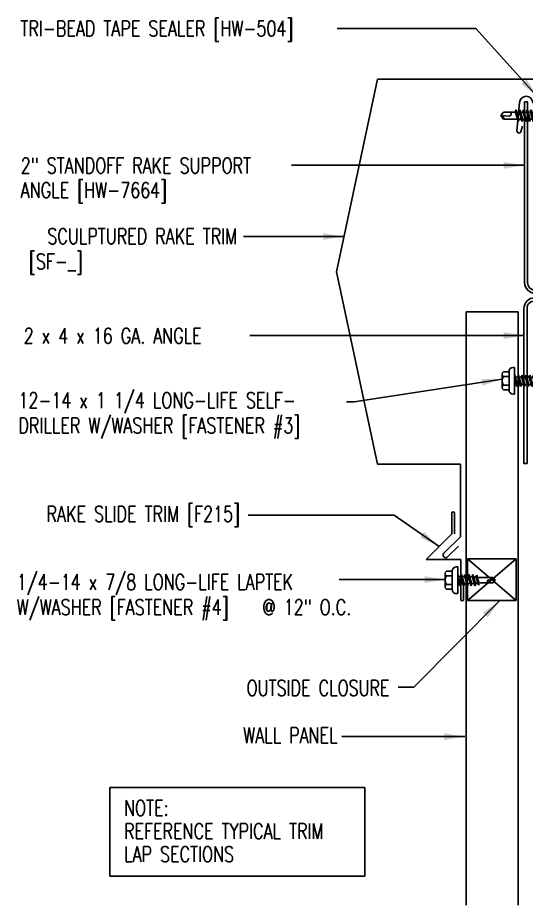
# Model space of a CAD drawing. Extents: x 8.7 to 38.5, y 12.5 to 40.1.
# Drawn here: x 8.67 to 20.93, y 12.54 to 33.96 of the extents above; entities that cross this region are included whole.
import ezdxf
from ezdxf.enums import TextEntityAlignment as Align

# ---------------------------------------------------------------- set-up
doc = ezdxf.new("R2010")
doc.units = 0
doc.header["$LTSCALE"] = 4
doc.header["$MEASUREMENT"] = 0
doc.layers.get('0').update_dxf_attribs({"linetype": 'CONTINUOUS'})
for name, color, linetype in [('CLO', 3, 'CONTINUOUS'), ('DIM', 2, 'CONTINUOUS'), ('FASTENER', 9, 'CONTINUOUS'), ('PANEL', 11, 'CONTINUOUS'), ('STLA', 10, 'CONTINUOUS'), ('TEXT', 2, 'CONTINUOUS'), ('TRIM', 6, 'CONTINUOUS')]:
    doc.layers.add(name, color=color, linetype=linetype)
doc.styles.add('TEXT1', font='ROMANS.shx', dxfattribs={"width": 0.75, "height": 0.375})
doc.dimstyles.new('DETAIL$7', dxfattribs={"dimscale": 4, "dimtxt": 0.09375, "dimasz": 0.125, "dimexe": 0.0625, "dimexo": 0.125, "dimgap": 0.0625, "dimtad": 1, "dimdec": 4, "dimzin": 3, "dimdsep": 46, "dimlunit": 4, "dimtxsty": 'TEXT1', "dimblk": 'ARCHTICK', "dimcen": 0.0625, "dimclrd": 7, "dimclre": 7, "dimclrt": 2, "dimadec": 0, "dimazin": 0, "dimtfac": 0.59375, "dimtdec": 4, "dimtmove": 2, "dimatfit": 3, "dimfxl": 0, "dimfrac": 2, "dimtolj": 1, "dimtzin": 3, "dimarcsym": 0})

# ---------------------------------------------------------------- blocks, each defined once
blk = doc.blocks.new('MB_DW4')
at = {"layer": 'FASTENER'}
for p, q in [((-0.217, 0.305), (-0.217, 0.171)), ((-0.163, 0.337), (0.159, 0.337)), ((-0.108, 0.305), (-0.108, 0.171)), ((0.105, 0.305), (0.105, 0.171)), ((0.214, 0.305), (0.214, 0.171)), ((-0.326, 0.071), (-0.326, 0.037)), ((-0.326, 0.037), (0.322, 0.037)), ((-0.226, 0.171), (0.214, 0.171)), ((-0.141, -0.014), (0.037, 0.037)), ((-0.105, -0.034), (0.137, 0.035)), ((-0.088, 0.037), (-0.088, 0.001)), ((-0.088, 0.037), (0.085, 0.037)), ((0.085, 0.037), (0.134, 0.037)), ((0.085, 0.02), (0.085, -0.041)), ((0.137, 0.035), (0.134, 0.037)), ((0.322, 0.071), (0.322, 0.037)), ((-0.105, -0.034), (-0.141, -0.014)), ((-0.141, -0.105), (0.102, -0.036)), ((-0.105, -0.125), (-0.141, -0.105)), ((-0.141, -0.196), (0.102, -0.127)), ((-0.105, -0.216), (-0.141, -0.196)), ((-0.105, -0.125), (0.137, -0.056)), ((-0.105, -0.216), (0.137, -0.147)), ((-0.088, -0.029), (-0.088, -0.09)), ((-0.088, -0.12), (-0.088, -0.181)), ((-0.084, -0.27), (-0.088, -0.211)), ((0.084, -0.223), (0.085, -0.211)), ((0.085, -0.071), (0.085, -0.131)), ((0.085, -0.162), (0.085, -0.211)), ((0.137, -0.056), (0.102, -0.036)), ((0.137, -0.147), (0.102, -0.127)), ((-0.141, -0.287), (0.102, -0.217)), ((-0.105, -0.307), (-0.141, -0.287)), ((-0.141, -0.378), (0.102, -0.308)), ((-0.105, -0.398), (-0.141, -0.378)), ((-0.122, -0.463), (0.089, -0.403)), ((-0.105, -0.307), (0.137, -0.238)), ((-0.105, -0.398), (0.137, -0.328)), ((-0.086, -0.483), (0.124, -0.423)), ((-0.078, -0.36), (-0.082, -0.3)), ((-0.071, -0.449), (-0.075, -0.389)), ((0.071, -0.408), (0.075, -0.346)), ((0.077, -0.315), (0.082, -0.253)), ((0.124, -0.423), (0.089, -0.403)), ((0.137, -0.238), (0.102, -0.217)), ((0.137, -0.328), (0.102, -0.308)), ((-0.086, -0.483), (-0.122, -0.463)), ((-0.066, -0.516), (-0.069, -0.478)), ((-0.066, -0.516), (-0.066, -0.82)), ((0.063, -0.515), (0.068, -0.439)), ((0.063, -0.516), (0.063, -0.82)), ((-0.002, -0.866), (-0.066, -0.82)), ((-0.003, -0.854), (0.009, -0.714)), ((-0.002, -0.866), (0.063, -0.82))]:
    blk.add_line(p, q, dxfattribs=at)
for centre, radius, start, end in [((-0.163, 0.274), 0.0628, 29.8754, 150.1246), ((-0.002, 0.141), 0.196, 56.9974, 123.0026), ((0.159, 0.274), 0.0628, 29.8754, 150.1246), ((-0.226, 0.071), 0.1, 90, 180), ((0.222, 0.071), 0.1, 0, 90), ((0.073, -0.516), 0.01, 175.9484, 180), ((-0.036, -0.723), 0.0461, 11.1445, 130.906), ((0.039, -0.855), 0.0422, 55.4585, 194.8454)]:
    blk.add_arc(centre, radius, start, end, dxfattribs=at)
blk = doc.blocks.new('FD-F4')
at = {"layer": 'TEXT', "style": 'TEXT1', "width": 0.75}
for s, p in [('1/4-14 x 7/8 LONG-LIFE LAPTEK', (0.0047, -0.0408)), ('W/WASHER [FASTENER #4]', (0.0047, -0.1926))]:
    blk.add_text(s, height=0.09375, dxfattribs=at).set_placement(p)
blk.add_attdef('(QUANTITY)', (1.4847, -0.1926), '', height=0.0938, dxfattribs=at)
blk = doc.blocks.new('MB_DW3')
at = {"layer": 'FASTENER'}
for p, q in [((-0.215, 0.305), (-0.215, 0.171)), ((-0.161, 0.337), (0.161, 0.337)), ((-0.107, 0.305), (-0.107, 0.171)), ((0.107, 0.305), (0.107, 0.171)), ((0.215, 0.305), (0.215, 0.171)), ((-0.324, 0.071), (-0.324, 0.037)), ((-0.324, 0.037), (0.324, 0.037)), ((-0.224, 0.171), (0.215, 0.171)), ((-0.139, -0.016), (0.046, 0.037)), ((-0.104, -0.036), (0.139, 0.033)), ((-0.086, 0.037), (0.086, 0.037)), ((-0.086, 0.037), (-0.086, -0.001)), ((0.086, 0.037), (0.133, 0.037)), ((0.086, 0.018), (0.086, -0.042)), ((0.139, 0.033), (0.133, 0.037)), ((0.324, 0.071), (0.324, 0.037)), ((-0.104, -0.036), (-0.139, -0.016)), ((-0.139, -0.107), (0.104, -0.038)), ((-0.104, -0.127), (-0.139, -0.107)), ((-0.139, -0.198), (0.104, -0.128)), ((-0.104, -0.218), (-0.139, -0.198)), ((-0.104, -0.127), (0.139, -0.058)), ((-0.104, -0.218), (0.139, -0.149)), ((-0.086, -0.031), (-0.086, -0.092)), ((-0.086, -0.122), (-0.086, -0.183)), ((-0.086, -0.213), (-0.086, -0.274)), ((0.086, -0.073), (0.086, -0.133)), ((0.086, -0.164), (0.086, -0.224)), ((0.139, -0.058), (0.104, -0.038)), ((0.139, -0.149), (0.104, -0.128)), ((-0.139, -0.289), (0.104, -0.219)), ((-0.104, -0.309), (-0.139, -0.289)), ((-0.139, -0.38), (0.104, -0.31)), ((-0.104, -0.4), (-0.139, -0.38)), ((-0.139, -0.47), (0.104, -0.401)), ((-0.104, -0.309), (0.139, -0.239)), ((-0.104, -0.4), (0.139, -0.33)), ((-0.104, -0.491), (0.139, -0.421)), ((-0.086, -0.304), (-0.086, -0.364)), ((-0.086, -0.395), (-0.086, -0.455)), ((0.086, -0.255), (0.086, -0.315)), ((0.086, -0.345), (0.086, -0.406)), ((0.139, -0.239), (0.104, -0.219)), ((0.139, -0.33), (0.104, -0.31)), ((0.139, -0.421), (0.104, -0.401)), ((-0.104, -0.491), (-0.139, -0.47)), ((-0.139, -0.561), (0.104, -0.492)), ((-0.104, -0.581), (-0.139, -0.561)), ((-0.139, -0.652), (0.104, -0.583)), ((-0.104, -0.581), (0.139, -0.512)), ((-0.104, -0.672), (0.139, -0.603)), ((-0.086, -0.486), (-0.086, -0.546)), ((-0.086, -0.577), (-0.086, -0.637)), ((0.086, -0.436), (0.086, -0.497)), ((0.086, -0.527), (0.086, -0.588)), ((0.086, -0.618), (0.086, -0.679)), ((0.139, -0.512), (0.104, -0.492)), ((0.139, -0.603), (0.104, -0.583)), ((-0.104, -0.672), (-0.139, -0.652)), ((-0.139, -0.743), (0.104, -0.674)), ((-0.104, -0.763), (-0.139, -0.743)), ((-0.104, -0.763), (0.139, -0.694)), ((-0.086, -0.667), (-0.086, -0.728)), ((-0.086, -0.758), (-0.086, -1.05)), ((0.086, -0.709), (0.086, -1.05)), ((0.139, -0.694), (0.104, -0.674)), ((0, -1.111), (-0.086, -1.05)), ((-0.002, -1.095), (0.014, -0.909)), ((0, -1.111), (0.086, -1.05))]:
    blk.add_line(p, q, dxfattribs=at)
for centre, radius, start, end in [((-0.161, 0.274), 0.0628, 29.8754, 150.1246), ((0, 0.141), 0.196, 56.9974, 123.0026), ((0.161, 0.274), 0.0628, 29.8754, 150.1246), ((-0.224, 0.071), 0.1, 90, 180), ((0.224, 0.071), 0.1, 0, 90), ((-0.046, -0.921), 0.0615, 11.1445, 130.906), ((0.054, -1.097), 0.0563, 55.4585, 194.8454)]:
    blk.add_arc(centre, radius, start, end, dxfattribs=at)
blk = doc.blocks.new('fz2')
at = {"layer": 'FASTENER'}
for p, q in [((-0.215, 0.305), (-0.215, 0.171)), ((-0.161, 0.337), (0.161, 0.337)), ((-0.107, 0.305), (-0.107, 0.171)), ((0.107, 0.305), (0.107, 0.171)), ((0.215, 0.305), (0.215, 0.171)), ((-0.324, 0.071), (-0.324, 0.037)), ((-0.324, 0.037), (0.324, 0.037)), ((-0.224, 0.171), (0.215, 0.171)), ((-0.139, -0.016), (0.046, 0.037)), ((-0.104, -0.036), (0.139, 0.033)), ((-0.086, 0.037), (0.086, 0.037)), ((-0.086, 0.037), (-0.086, -0.001)), ((0.086, 0.037), (0.133, 0.037)), ((0.086, 0.018), (0.086, -0.042)), ((0.139, 0.033), (0.133, 0.037)), ((0.324, 0.071), (0.324, 0.037)), ((-0.104, -0.036), (-0.139, -0.016)), ((-0.139, -0.107), (0.104, -0.038)), ((-0.104, -0.127), (-0.139, -0.107)), ((-0.139, -0.198), (0.104, -0.128)), ((-0.104, -0.218), (-0.139, -0.198)), ((-0.104, -0.127), (0.139, -0.058)), ((-0.104, -0.218), (0.139, -0.149)), ((-0.086, -0.031), (-0.086, -0.092)), ((-0.086, -0.122), (-0.086, -0.183)), ((-0.086, -0.213), (-0.086, -0.274)), ((0.086, -0.073), (0.086, -0.133)), ((0.086, -0.164), (0.086, -0.224)), ((0.139, -0.058), (0.104, -0.038)), ((0.139, -0.149), (0.104, -0.128)), ((-0.139, -0.289), (0.104, -0.219)), ((-0.104, -0.309), (-0.139, -0.289)), ((-0.139, -0.38), (0.104, -0.31)), ((-0.104, -0.4), (-0.139, -0.38)), ((-0.139, -0.47), (0.104, -0.401)), ((-0.104, -0.309), (0.139, -0.239)), ((-0.104, -0.4), (0.139, -0.33)), ((-0.104, -0.491), (0.139, -0.421)), ((-0.086, -0.304), (-0.086, -0.364)), ((-0.086, -0.395), (-0.086, -0.455)), ((0.086, -0.255), (0.086, -0.315)), ((0.086, -0.345), (0.086, -0.406)), ((0.139, -0.239), (0.104, -0.219)), ((0.139, -0.33), (0.104, -0.31)), ((0.139, -0.421), (0.104, -0.401)), ((-0.104, -0.491), (-0.139, -0.47)), ((-0.139, -0.561), (0.104, -0.492)), ((-0.104, -0.581), (-0.139, -0.561)), ((-0.139, -0.652), (0.104, -0.583)), ((-0.104, -0.581), (0.139, -0.512)), ((-0.104, -0.672), (0.139, -0.603)), ((-0.086, -0.486), (-0.086, -0.546)), ((-0.086, -0.577), (-0.086, -0.637)), ((0.086, -0.436), (0.086, -0.497)), ((0.086, -0.527), (0.086, -0.588)), ((0.086, -0.618), (0.086, -0.679)), ((0.139, -0.512), (0.104, -0.492)), ((0.139, -0.603), (0.104, -0.583)), ((-0.104, -0.672), (-0.139, -0.652)), ((-0.139, -0.743), (0.104, -0.674)), ((-0.104, -0.763), (-0.139, -0.743)), ((-0.104, -0.763), (0.139, -0.694)), ((-0.086, -0.667), (-0.086, -0.728)), ((-0.086, -0.758), (-0.086, -1.05)), ((0.086, -0.709), (0.086, -1.05)), ((0.139, -0.694), (0.104, -0.674)), ((0, -1.111), (-0.086, -1.05)), ((-0.002, -1.095), (0.014, -0.909)), ((0, -1.111), (0.086, -1.05))]:
    blk.add_line(p, q, dxfattribs=at)
for centre, radius, start, end in [((-0.161, 0.274), 0.0628, 29.8754, 150.1246), ((0, 0.141), 0.196, 56.9974, 123.0026), ((0.161, 0.274), 0.0628, 29.8754, 150.1246), ((-0.224, 0.071), 0.1, 90, 180), ((0.224, 0.071), 0.1, 0, 90), ((-0.046, -0.921), 0.0615, 11.1445, 130.906), ((0.054, -1.097), 0.0563, 55.4585, 194.8454)]:
    blk.add_arc(centre, radius, start, end, dxfattribs=at)
blk = doc.blocks.new('FD-F3')
at = {"layer": 'TEXT', "style": 'TEXT1', "width": 0.75}
for s, p in [('12-14 x 1 1/4 LONG-LIFE SELF-', (0.0047, -0.0408)), ('DRILLER W/WASHER [FASTENER #3]', (0.0047, -0.1926))]:
    blk.add_text(s, height=0.09375, dxfattribs=at).set_placement(p)
blk.add_attdef('(QUANTITY)', (0.0047, -0.3444), '', height=0.0938, dxfattribs=at)
blk = doc.blocks.new('_ArchTick')
at = {"color": 0, "linetype": 'ByBlock', "const_width": 0.15}
blk.add_lwpolyline([(-0.5, -0.5), (0.5, 0.5)], dxfattribs=at)
blk = doc.blocks.new('A$C30686E82')
for p, q in [((-2.715, 0.761), (3.437, 0.761)), ((-2.715, 0.761), (-2.715, -1.379)), ((3.437, 0.761), (3.437, -1.379)), ((-2.715, -1.379), (3.437, -1.379))]:
    blk.add_line(p, q)
at = {"layer": 'TEXT', "style": 'TEXT1', "width": 0.75}
for s, p in [('NOTE:', (-2.368, 0.081)), ('REFERENCE TYPICAL TRIM', (-2.368, -0.477)), ('LAP SECTIONS', (-2.368, -1.035))]:
    blk.add_text(s, height=0.375, dxfattribs=at).set_placement(p)

msp = doc.modelspace()

# ---------------------------------------------------------------- linework, layer by layer
at = {"layer": 'CLO'}
for p, q in [((20.68656, 20.89655), (19.51363, 19.89655)), ((20.68656, 19.89655), (19.51363, 20.89655)), ((20.68656, 20.89655), (19.51363, 20.89655)), ((19.51363, 20.89655), (19.51363, 19.89655)), ((20.68656, 19.89655), (20.68656, 20.89655)), ((19.51363, 19.89655), (20.68656, 19.89655))]:
    msp.add_line(p, q, dxfattribs=at)
at = {"layer": 'PANEL'}
for p, q in [((20.76337, 31.91154), (20.70395, 31.23189)), ((20.80232, 31.20531), (20.83619, 31.34318)), ((20.73136, 26.86013), (19.48136, 26.86013)), ((19.48136, 26.86013), (19.48136, 12.53936)), ((20.73136, 12.53936), (20.73136, 26.86013))]:
    msp.add_line(p, q, dxfattribs=at)
for centre, radius, start, end in [((20.92485, 31.90237), 0.16173, 359.89106, 176.752334), ((20.75615, 31.22976), 0.05224, 177.66526, 332.093127)]:
    msp.add_arc(centre, radius, start, end, dxfattribs=at)
at = {"layer": 'STLA'}
for points in [[(23.82599, 27.38142), (23.82599, 27.30672), (21.15069, 27.30672, -0.41421356), (20.88849, 27.56892), (20.88849, 31.92662), (20.96319, 31.92662), (20.96319, 27.56892, 0.41421356), (21.15069, 27.38142)], [(20.9474, 23.20078), (20.8727, 23.20078), (20.8727, 26.93858, -0.41421356), (21.1349, 27.20078), (22.8727, 27.20078), (22.8727, 27.12608), (21.1349, 27.12608, 0.41421356), (20.9474, 26.93858)]]:
    msp.add_lwpolyline(points, format="xyb", close=True, dxfattribs=at)
at = {"layer": 'TRIM'}
for p, q in [((17.33983, 32.47434), (16.35225, 27.82813)), ((23.10741, 32.47434), (17.33983, 32.47434)), ((16.35225, 27.82813), (17.33983, 23.18193)), ((17.33983, 23.18193), (19.33983, 23.18193)), ((19.33983, 23.18193), (19.33983, 21.43193)), ((19.13475, 21.50545), (19.13475, 22.00545)), ((19.19725, 21.50545), (19.19725, 22.00545)), ((19.13475, 21.50545), (18.51603, 20.88673)), ((19.33983, 21.43193), (18.94233, 21.03443)), ((19.03072, 20.94605), (19.29293, 21.20826)), ((18.51603, 20.88673), (19.35346, 20.88673)), ((19.35346, 20.88673), (19.35346, 19.91793)), ((19.41596, 19.91793), (19.41596, 20.35093))]:
    msp.add_line(p, q, dxfattribs=at)
for centre, radius, start, end in [((19.166, 22.00312), 0.03134, 4.266113, 175.733887), ((18.98652, 20.99024), 0.0625, 135, 315), ((19.38471, 19.91793), 0.03125, 180, 0)]:
    msp.add_arc(centre, radius, start, end, dxfattribs=at)

# ---------------------------------------------------------------- block references
msp.add_blockref('A$C30686E82', (13.59948, 14.61836))
at = {"layer": 'FASTENER'}
for name, p, rotation in [('MB_DW3', (21.42763, 31.59756), 270), ('fz2', (20.68436, 25.19793), 90), ('MB_DW4', (19.31328, 20.38569), 90.00000000000001)]:
    msp.add_blockref(name, p, dxfattribs=dict(at, rotation=rotation))
at = {"layer": 'TEXT', "xscale": 4, "yscale": 4, "zscale": 4}
msp.add_blockref('FD-F3', (8.66375, 24.70188), dxfattribs=at)
msp.add_blockref('FD-F4', (8.62345, 20.31669), dxfattribs=at).add_auto_attribs({'(QUANTITY)': '@ 12" O.C.'})

# ---------------------------------------------------------------- texts
at = {"layer": 'TEXT', "style": 'TEXT1', "width": 0.75}
for s, p in [('TRI-BEAD TAPE SEALER [HW-504]', (8.73182, 33.51335)), ('2" STANDOFF RAKE SUPPORT', (8.73746, 30.20457)), ('ANGLE [HW-7664]', (8.73746, 29.61226)), ('2 x 4 x 16 GA. ANGLE', (8.81017, 26.09655))]:
    msp.add_text(s, height=0.375, dxfattribs=at).set_placement(p)
for s, p in [('SCULPTURED RAKE TRIM', (13.96016, 28.4984)), ('[SF-_]', (10.23713, 27.88835)), ('RAKE SLIDE TRIM [F215]', (14.02636, 21.79703)), ('OUTSIDE CLOSURE', (17.63108, 17.59511)), ('WALL PANEL', (16.38086, 16.45505))]:
    msp.add_text(s, height=0.375, dxfattribs=at).set_placement(p, align=Align.RIGHT)

# ---------------------------------------------------------------- leaders
at = {"layer": 'DIM'}
for points, override in [([(21.2103, 32.04487), (19.71367, 33.69893), (16.36826, 33.69893)], {"dimgap": 0.0625, "dimtad": 0}), ([(20.88849, 30.39785), (15.51329, 30.39785), (15.2689, 30.39785)], {"dimtad": 0}), ([(16.53313, 28.67912), (14.74737, 28.67912), (14.10983, 28.67912)], {"dimtad": 0}), ([(20.88849, 26.28982), (16.79859, 26.28982), (14.26664, 26.28982)], {"dimtad": 0}), ([(18.82539, 21.19609), (17.7463, 21.95557), (14.22365, 21.95557)], {"dimtad": 0}), ([(18.97671, 20.3982), (17.14468, 20.3982), (16.41638, 20.3982)], {"dimtad": 0}), ([(20.29383, 19.89655), (18.2199, 17.79921), (17.83803, 17.79921)], {"dimtad": 0}), ([(19.44925, 16.60932), (17.61757, 16.60932), (16.48278, 16.60932)], {"dimtad": 0})]:
    msp.add_leader(points, dimstyle='DETAIL$7', override=override, dxfattribs=at)
msp.add_leader([(20.35189, 25.23805), (16.7813, 24.69307), (16.59258, 24.69307)], dimstyle='DETAIL$7', dxfattribs=at)

doc.saveas('drawing.dxf')
